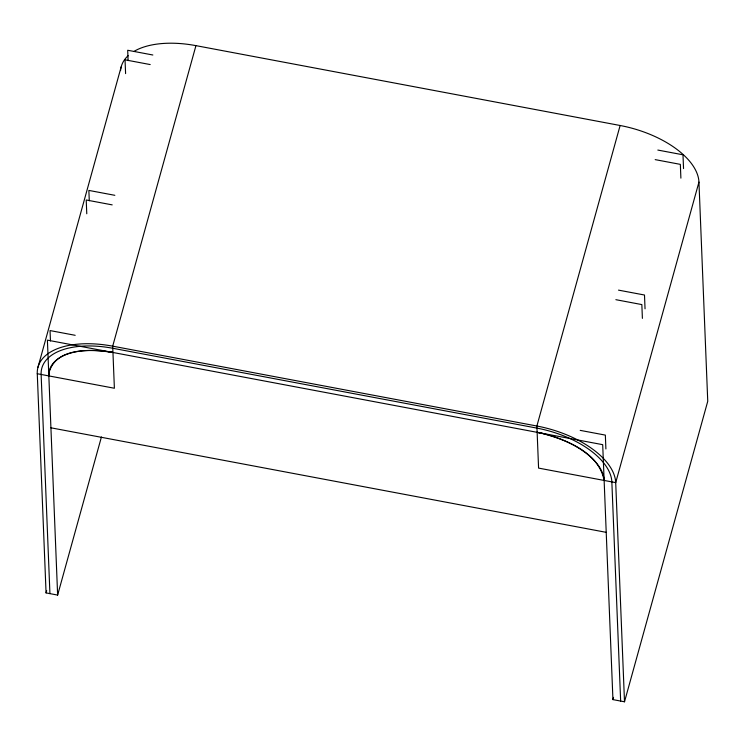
<?xml version="1.0" encoding="UTF-8"?>
<svg xmlns="http://www.w3.org/2000/svg" width="745" height="745" viewBox="0 0 745 745"><rect width="100%" height="100%" fill="white"/><g stroke="black" fill="none" stroke-linecap="round" stroke-linejoin="round"><path stroke-width="1.12" d="M37.948 367.322L121.193 66.799M57.635 595.078L47.401 340.139L602.696 444.672L612.939 699.611L624.506 701.79L707.75 401.266L698.95 182.097A79.249 40.64 15.5 0 0 620.129 125.495L195.944 45.641L112.7 346.164L114.385 388.247L37.269 373.729L46.069 592.899L57.635 595.078L101.432 436.961M46.069 592.899L46.693 590.655M620.129 125.495L536.884 426.019L538.579 468.102L615.705 482.62L624.506 701.79M698.95 182.097L615.705 482.62A79.249 40.64 15.5 0 0 536.884 426.019L112.7 346.164A79.249 40.64 15.5 0 0 37.269 373.729M612.939 699.611L613.554 697.376M152.846 55L127.693 50.26L128.103 60.606M657.835 150.062L682.988 154.802L683.547 168.584M150.201 64.564L125.039 59.823L125.598 73.615M655.181 159.626L680.343 164.366L680.893 178.148M114.842 195.311L88.869 190.422L89.279 200.759M618.508 290.131L644.49 295.02L645.04 308.803M112.197 204.875L86.215 199.986L86.774 213.768M615.864 299.686L641.845 304.584L642.395 318.366M75.18 335.306L50.045 330.575L50.464 340.959M580.206 430.377L605.35 435.108L605.899 448.956M50.921 427.807L606.216 532.34M620.65 701.064L611.85 481.894A75.292 38.61 15.5 0 0 536.968 428.124L112.784 348.269A75.292 38.61 15.5 0 0 41.124 374.456L49.924 593.625M120.56 70.589A79.249 40.64 15.5 0 1 128.149 55.679M134.249 51.237A79.249 40.64 15.5 0 1 195.944 45.641M48.919 373.133L48.835 375.908A67.367 34.549 15.5 0 1 112.951 352.478C92.045 349.265 55.624 346.704 48.919 373.133M542.286 433.413L537.145 432.333A67.367 34.549 15.5 0 1 604.13 480.441C598.719 452.364 566.898 440.062 542.286 433.413"/></g></svg>
